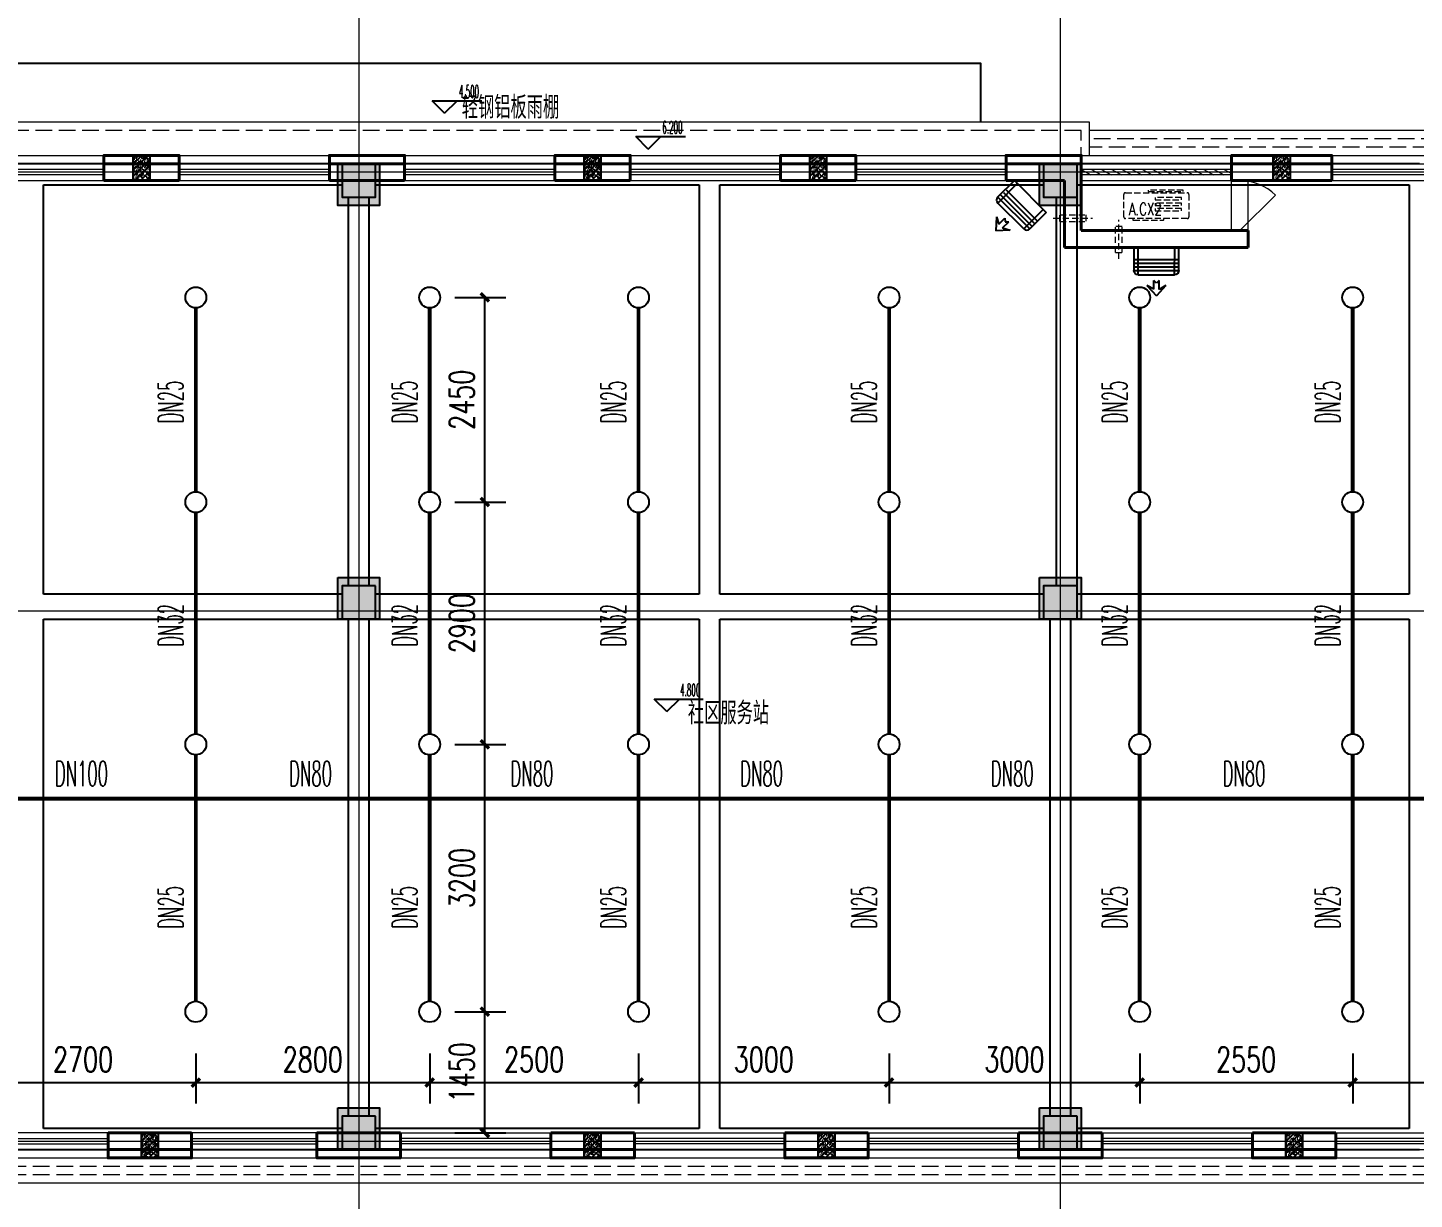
# Model space of a CAD drawing. Extents: x 1031190 to 1725648, y 733081 to 1571294.
# Drawn here: x 1155854 to 1172454, y 1059653 to 1073677 of the extents above; entities that cross this region are included whole.
import ezdxf

# ---------------------------------------------------------------- set-up
doc = ezdxf.new("R2010")
doc.units = 0
doc.header["$LTSCALE"] = 1000
doc.header["$MEASUREMENT"] = 0
for name, pattern in [('ACAD_ISO10W100', [18.5, 12, -3, 0.5, -3]), ('DASH', [0.35, 0.25, -0.1]), ('DOTE', [2.42, 2, -0.2, 0.02, -0.2]), ('HIDDEN', [0.375, 0.25, -0.125])]:
    doc.linetypes.add(name, pattern=pattern)
for name, color, linetype in [('A-AC', 8, 'Continuous'), ('BEAM', 4, 'Continuous'), ('DIM_ELEV', 3, 'Continuous'), ('EQUIP_不分区喷淋', 7, 'Continuous'), ('PIPE-不分区喷淋', 6, 'ZP'), ('PUB_TEXT', 4, 'Continuous'), ('S-COLU-HATCH', 30, 'Continuous'), ('S-COLU-LINE1', 6, 'Continuous'), ('TEXT_不分区喷淋', 7, 'Continuous'), ('TWT_DIM', 3, 'Continuous'), ('立面', 73, 'Continuous')]:
    doc.layers.add(name, color=color, linetype=linetype)
for name, color, linetype, lineweight in [('DOTE', 19, 'DOTE', 9), ('WALL', 9, 'Continuous', 40), ('WINDOW', 8, 'Continuous', 15), ('平面-看线', 45, 'Continuous', 15), ('平面-空调室内机', 8, 'Continuous', 9), ('平面-空调预留孔', 8, 'Continuous', 15)]:
    doc.layers.add(name, color=color, linetype=linetype, lineweight=lineweight)
doc.styles.add('_TCH_DIM', font='SIMPLEX.shx', dxfattribs={"width": 0.6, "oblique": 10, "bigfont": 'hztxt.shx'})
doc.styles.add('_TCH_DIM_T3', font='SIMPLEX', dxfattribs={"width": 0.705882, "bigfont": 'GBCBIG'})
doc.styles.add('_TWT_PIPEDN', font='SIMPLEX.shx', dxfattribs={"width": 0.6, "oblique": 10, "height": 3, "bigfont": 'HZTXT.shx'})
doc.styles.get("Standard").update_dxf_attribs({"font": 'gbenor.shx', "bigfont": 'gbcbig.shx'})
doc.linetypes.add('ZP', pattern='A,3,-0.2,["ZP",Standard,S=0.25,R=0,X=-0.1,Y=-0.115],-0.35', length=3.55)
doc.dimstyles.new('_TWT_ARCH&&100', dxfattribs={"dimtxt": 297.5, "dimasz": 100, "dimexe": 250, "dimexo": 300, "dimgap": 126.25, "dimtad": 1, "dimdec": 0, "dimzin": 0, "dimdsep": 46, "dimtxsty": '_TCH_DIM_T3', "dimblk": 'ARCHTICK', "dimcen": 0.09, "dimclrt": 7, "dimazin": 2, "dimtfac": 1, "dimtdec": 0, "dimtix": 1, "dimtmove": 2, "dimatfit": 3, "dimfxl": 0, "dimtolj": 1, "dimtzin": 0, "dimarcsym": 0})

# ---------------------------------------------------------------- blocks, each defined once
blk = doc.blocks.new('A$C2C0A525A')
at = {"layer": 'BEAM', "linetype": 'ByBlock'}
h = blk.add_hatch(dxfattribs=at)
h.set_pattern_fill('ARMORED', color=2, scale=10, style=0)
h.set_pattern_definition([(50, (-1600121.62, 476005.3), (71.7260183, -6.2752135), [7.5, -82.5]), (355, (-1600121.62, 476005.3), (-13.8751334, 75.2192134), [6, -66]), (100.4514, (-1600115.64, 476004.78), (57.8509382, 68.9439542), [6.374019, -70.1142112]), (46.1842, (-1600121.62, 476025.3), (106.724105, -16.5519014), [11.25, -123.75]), (96.6356, (-1600112.72, 476023.92), (93.4662706, 97.411787), [9.561029, -105.1713]), (351.1842, (-1600121.62, 476025.3), (93.4661945, 97.41186), [9, -99]), (21, (-1600111.62, 476020.3), (59.6907052, -40.261889), [7.5, -82.5]), (326, (-1600111.62, 476020.3), (24.3315332, 72.5150045), [6, -66]), (71.4514, (-1600106.644, 476016.95), (84.0222629, 32.2530497), [6.374019, -70.1142112]), (37.5, (-1600121.618, 476005.302), (1.21598553, 33.2893854), [0, -65.2, 0, -67, 0, -66.25]), (7.5, (-1600121.62, 476005.3), (26.30695374, 39.4411712), [0, -38.2, 0, -63.7, 0, -25.25]), (327.5, (-1600143.918, 476005.302), (53.3822436, -2.25548717), [0, -25, 0, -78, 0, -103.5]), (317.5, (-1600153.92, 476005.3), (58.3186169, 10.0104982), [0, -32.5, 0, -51.8, 0, -73.5]), (45, (-1600121.62, 476005.3), (-35.355339, 35.355339), [])])
h.paths.add_polyline_path([(44500, -1600), (44500, -1900), (44700, -1900), (44700, -1600)])
h = blk.add_hatch(dxfattribs=at)
h.set_pattern_fill('ARMORED', color=2, scale=10, style=0)
h.set_pattern_definition([(50, (-1594721.62, 476005.3), (71.7260183, -6.2752135), [7.5, -82.5]), (355, (-1594721.62, 476005.3), (-13.8751334, 75.2192134), [6, -66]), (100.4514, (-1594715.64, 476004.78), (57.8509382, 68.9439542), [6.374019, -70.1142112]), (46.1842, (-1594721.62, 476025.3), (106.724105, -16.5519014), [11.25, -123.75]), (96.6356, (-1594712.72, 476023.92), (93.4662706, 97.411787), [9.561029, -105.1713]), (351.1842, (-1594721.62, 476025.3), (93.4661945, 97.41186), [9, -99]), (21, (-1594711.62, 476020.3), (59.6907052, -40.261889), [7.5, -82.5]), (326, (-1594711.62, 476020.3), (24.3315332, 72.5150045), [6, -66]), (71.4514, (-1594706.644, 476016.95), (84.0222629, 32.2530497), [6.374019, -70.1142112]), (37.5, (-1594721.618, 476005.302), (1.21598553, 33.2893854), [0, -65.2, 0, -67, 0, -66.25]), (7.5, (-1594721.62, 476005.3), (26.30695374, 39.4411712), [0, -38.2, 0, -63.7, 0, -25.25]), (327.5, (-1594743.918, 476005.302), (53.3822436, -2.25548717), [0, -25, 0, -78, 0, -103.5]), (317.5, (-1594753.92, 476005.3), (58.3186169, 10.0104982), [0, -32.5, 0, -51.8, 0, -73.5]), (45, (-1594721.62, 476005.3), (-35.355339, 35.355339), [])])
h.paths.add_polyline_path([(49900, -1600), (49900, -1900), (50100, -1900), (50100, -1600)])
h = blk.add_hatch(dxfattribs=at)
h.set_pattern_fill('ARMORED', color=2, scale=10, style=0)
h.set_pattern_definition([(50, (-1592021.62, 476005.3), (71.7260183, -6.2752135), [7.5, -82.5]), (355, (-1592021.62, 476005.3), (-13.8751334, 75.2192134), [6, -66]), (100.4514, (-1592015.64, 476004.78), (57.8509382, 68.9439542), [6.374019, -70.1142112]), (46.1842, (-1592021.62, 476025.3), (106.724105, -16.5519014), [11.25, -123.75]), (96.6356, (-1592012.72, 476023.92), (93.4662706, 97.411787), [9.561029, -105.1713]), (351.1842, (-1592021.62, 476025.3), (93.4661945, 97.41186), [9, -99]), (21, (-1592011.62, 476020.3), (59.6907052, -40.261889), [7.5, -82.5]), (326, (-1592011.62, 476020.3), (24.3315332, 72.5150045), [6, -66]), (71.4514, (-1592006.644, 476016.95), (84.0222629, 32.2530497), [6.374019, -70.1142112]), (37.5, (-1592021.618, 476005.302), (1.21598553, 33.2893854), [0, -65.2, 0, -67, 0, -66.25]), (7.5, (-1592021.62, 476005.3), (26.30695374, 39.4411712), [0, -38.2, 0, -63.7, 0, -25.25]), (327.5, (-1592043.918, 476005.302), (53.3822436, -2.25548717), [0, -25, 0, -78, 0, -103.5]), (317.5, (-1592053.92, 476005.3), (58.3186169, 10.0104982), [0, -32.5, 0, -51.8, 0, -73.5]), (45, (-1592021.62, 476005.3), (-35.355339, 35.355339), [])])
h.paths.add_polyline_path([(52600, -1600), (52600, -1900), (52800, -1900), (52800, -1600)])
h = blk.add_hatch(dxfattribs=at)
h.set_pattern_fill('ARMORED', color=2, scale=10, style=0)
h.set_pattern_definition([(50, (-1586471.61, 476005.3), (71.7260183, -6.2752135), [7.5, -82.5]), (355, (-1586471.61, 476005.3), (-13.8751334, 75.2192134), [6, -66]), (100.4514, (-1586465.63, 476004.78), (57.8509382, 68.9439542), [6.374019, -70.1142112]), (46.1842, (-1586471.61, 476025.3), (106.724105, -16.5519014), [11.25, -123.75]), (96.6356, (-1586462.71, 476023.92), (93.4662706, 97.411787), [9.561029, -105.1713]), (351.1842, (-1586471.61, 476025.3), (93.4661945, 97.41186), [9, -99]), (21, (-1586461.61, 476020.3), (59.6907052, -40.261889), [7.5, -82.5]), (326, (-1586461.61, 476020.3), (24.3315332, 72.5150045), [6, -66]), (71.4514, (-1586456.634, 476016.95), (84.0222629, 32.2530497), [6.374019, -70.1142112]), (37.5, (-1586471.608, 476005.302), (1.21598553, 33.2893854), [0, -65.2, 0, -67, 0, -66.25]), (7.5, (-1586471.61, 476005.302), (26.30695374, 39.4411712), [0, -38.2, 0, -63.7, 0, -25.25]), (327.5, (-1586493.908, 476005.302), (53.3822436, -2.25548717), [0, -25, 0, -78, 0, -103.5]), (317.5, (-1586503.91, 476005.3), (58.3186169, 10.0104982), [0, -32.5, 0, -51.8, 0, -73.5]), (45, (-1586471.61, 476005.3), (-35.355339, 35.355339), [])])
h.paths.add_polyline_path([(58150, -1600), (58150, -1900), (58350, -1900), (58350, -1600)])
at = {"layer": 'BEAM', "ltscale": 10}
h = blk.add_hatch(color=256, dxfattribs=at)
h.dxf.hatch_style = 1
h.paths.add_polyline_path([(47400, -1700), (47000, -1700), (47000, -2100), (47400, -2100)])
h = blk.add_hatch(color=256, dxfattribs=at)
h.dxf.hatch_style = 1
h.paths.add_polyline_path([(55800, -1700), (55400, -1700), (55400, -2100), (55800, -2100)])
h = blk.add_hatch(color=256, dxfattribs=at)
h.dxf.hatch_style = 1
h.paths.add_polyline_path([(47400, -6750), (47000, -6750), (47000, -7150), (47400, -7150)])
h = blk.add_hatch(color=256, dxfattribs=at)
h.dxf.hatch_style = 1
h.paths.add_polyline_path([(55800, -6750), (55400, -6750), (55400, -7150), (55800, -7150)])
h = blk.add_hatch(color=256, dxfattribs=at)
h.dxf.hatch_style = 1
h.paths.add_polyline_path([(47400, -13100), (47000, -13100), (47000, -13500), (47400, -13500)])
h = blk.add_hatch(color=256, dxfattribs=at)
h.dxf.hatch_style = 1
h.paths.add_polyline_path([(55800, -13100), (55400, -13100), (55400, -13500), (55800, -13500)])
at = {"layer": 'BEAM', "linetype": 'ByBlock'}
h = blk.add_hatch(dxfattribs=at)
h.set_pattern_fill('ARMORED', color=2, scale=10, style=0)
h.set_pattern_definition([(50, (-1600021.62, 464305.3), (71.7260183, -6.2752135), [7.5, -82.5]), (355, (-1600021.62, 464305.3), (-13.8751334, 75.2192134), [6, -66]), (100.4514, (-1600015.64, 464304.78), (57.8509382, 68.9439542), [6.374019, -70.1142112]), (46.1842, (-1600021.62, 464325.3), (106.724105, -16.5519014), [11.25, -123.75]), (96.6356, (-1600012.72, 464323.92), (93.4662706, 97.411787), [9.561029, -105.1713]), (351.1842, (-1600021.62, 464325.3), (93.4661945, 97.41186), [9, -99]), (21, (-1600011.62, 464320.3), (59.6907052, -40.261889), [7.5, -82.5]), (326, (-1600011.62, 464320.3), (24.3315332, 72.5150045), [6, -66]), (71.4514, (-1600006.644, 464316.95), (84.0222629, 32.2530497), [6.374019, -70.1142112]), (37.5, (-1600021.618, 464305.302), (1.21598553, 33.2893854), [0, -65.2, 0, -67, 0, -66.25]), (7.5, (-1600021.62, 464305.302), (26.30695374, 39.4411712), [0, -38.2, 0, -63.7, 0, -25.25]), (327.5, (-1600043.918, 464305.302), (53.3822436, -2.25548717), [0, -25, 0, -78, 0, -103.5]), (317.5, (-1600053.92, 464305.3), (58.3186169, 10.0104982), [0, -32.5, 0, -51.8, 0, -73.5]), (45, (-1600021.62, 464305.3), (-35.355339, 35.355339), [])])
h.paths.add_polyline_path([(44600, -13300), (44600, -13600), (44800, -13600), (44800, -13300)])
h = blk.add_hatch(dxfattribs=at)
h.set_pattern_fill('ARMORED', color=2, scale=10, style=0)
h.set_pattern_definition([(50, (-1594721.62, 464305.3), (71.7260183, -6.2752135), [7.5, -82.5]), (355, (-1594721.62, 464305.3), (-13.8751334, 75.2192134), [6, -66]), (100.4514, (-1594715.64, 464304.78), (57.8509382, 68.9439542), [6.374019, -70.1142112]), (46.1842, (-1594721.62, 464325.3), (106.724105, -16.5519014), [11.25, -123.75]), (96.6356, (-1594712.72, 464323.92), (93.4662706, 97.411787), [9.561029, -105.1713]), (351.1842, (-1594721.62, 464325.3), (93.4661945, 97.41186), [9, -99]), (21, (-1594711.62, 464320.3), (59.6907052, -40.261889), [7.5, -82.5]), (326, (-1594711.62, 464320.3), (24.3315332, 72.5150045), [6, -66]), (71.4514, (-1594706.644, 464316.95), (84.0222629, 32.2530497), [6.374019, -70.1142112]), (37.5, (-1594721.618, 464305.302), (1.21598553, 33.2893854), [0, -65.2, 0, -67, 0, -66.25]), (7.5, (-1594721.62, 464305.302), (26.30695374, 39.4411712), [0, -38.2, 0, -63.7, 0, -25.25]), (327.5, (-1594743.918, 464305.302), (53.3822436, -2.25548717), [0, -25, 0, -78, 0, -103.5]), (317.5, (-1594753.92, 464305.3), (58.3186169, 10.0104982), [0, -32.5, 0, -51.8, 0, -73.5]), (45, (-1594721.62, 464305.3), (-35.355339, 35.355339), [])])
h.paths.add_polyline_path([(49900, -13300), (49900, -13600), (50100, -13600), (50100, -13300)])
h = blk.add_hatch(dxfattribs=at)
h.set_pattern_fill('ARMORED', color=2, scale=10, style=0)
h.set_pattern_definition([(50, (-1591921.62, 464305.3), (71.7260183, -6.2752135), [7.5, -82.5]), (355, (-1591921.62, 464305.3), (-13.8751334, 75.2192134), [6, -66]), (100.4514, (-1591915.64, 464304.78), (57.8509382, 68.9439542), [6.374019, -70.1142112]), (46.1842, (-1591921.62, 464325.3), (106.724105, -16.5519014), [11.25, -123.75]), (96.6356, (-1591912.72, 464323.92), (93.4662706, 97.411787), [9.561029, -105.1713]), (351.1842, (-1591921.62, 464325.3), (93.4661945, 97.41186), [9, -99]), (21, (-1591911.62, 464320.3), (59.6907052, -40.261889), [7.5, -82.5]), (326, (-1591911.62, 464320.3), (24.3315332, 72.5150045), [6, -66]), (71.4514, (-1591906.644, 464316.95), (84.0222629, 32.2530497), [6.374019, -70.1142112]), (37.5, (-1591921.618, 464305.302), (1.21598553, 33.2893854), [0, -65.2, 0, -67, 0, -66.25]), (7.5, (-1591921.62, 464305.302), (26.30695374, 39.4411712), [0, -38.2, 0, -63.7, 0, -25.25]), (327.5, (-1591943.918, 464305.302), (53.3822436, -2.25548717), [0, -25, 0, -78, 0, -103.5]), (317.5, (-1591953.92, 464305.3), (58.3186169, 10.0104982), [0, -32.5, 0, -51.8, 0, -73.5]), (45, (-1591921.62, 464305.3), (-35.355339, 35.355339), [])])
h.paths.add_polyline_path([(52700, -13300), (52700, -13600), (52900, -13600), (52900, -13300)])
h = blk.add_hatch(dxfattribs=at)
h.set_pattern_fill('ARMORED', color=2, scale=10, style=0)
h.set_pattern_definition([(50, (-1586321.62, 464305.3), (71.7260183, -6.2752135), [7.5, -82.5]), (355, (-1586321.62, 464305.3), (-13.8751334, 75.2192134), [6, -66]), (100.4514, (-1586315.64, 464304.78), (57.8509382, 68.9439542), [6.374019, -70.1142112]), (46.1842, (-1586321.62, 464325.3), (106.724105, -16.5519014), [11.25, -123.75]), (96.6356, (-1586312.72, 464323.92), (93.4662706, 97.411787), [9.561029, -105.1713]), (351.1842, (-1586321.62, 464325.3), (93.4661945, 97.41186), [9, -99]), (21, (-1586311.62, 464320.3), (59.6907052, -40.261889), [7.5, -82.5]), (326, (-1586311.62, 464320.3), (24.3315332, 72.5150045), [6, -66]), (71.4514, (-1586306.644, 464316.95), (84.0222629, 32.2530497), [6.374019, -70.1142112]), (37.5, (-1586321.618, 464305.302), (1.21598553, 33.2893854), [0, -65.2, 0, -67, 0, -66.25]), (7.5, (-1586321.62, 464305.302), (26.30695374, 39.4411712), [0, -38.2, 0, -63.7, 0, -25.25]), (327.5, (-1586343.918, 464305.302), (53.3822436, -2.25548717), [0, -25, 0, -78, 0, -103.5]), (317.5, (-1586353.92, 464305.3), (58.3186169, 10.0104982), [0, -32.5, 0, -51.8, 0, -73.5]), (45, (-1586321.62, 464305.3), (-35.355339, 35.355339), [])])
h.paths.add_polyline_path([(58300, -13300), (58300, -13600), (58500, -13600), (58500, -13300)])
at = {"layer": 'BEAM'}
for p, q in [((43300, -1700), (39650, -1700)), ((47000, -1700), (43300, -1700)), ((51400, -1700), (47400, -1700)), ((55400, -1700), (51400, -1700)), ((59900, -1700), (55800, -1700)), ((43425, -1950), (47000, -1950)), ((43425, -6850), (43425, -1950)), ((47400, -1950), (51275, -1950)), ((51275, -1950), (51275, -6850)), ((51525, -1950), (55400, -1950)), ((51525, -6850), (51525, -1950)), ((55800, -1950), (59775, -1950)), ((59775, -1950), (59775, -6850)), ((47075, -2100), (47075, -6750)), ((47325, -6750), (47325, -2100)), ((55550, -2100), (55550, -6750)), ((55800, -6750), (55800, -2100)), ((47000, -6850), (43425, -6850)), ((51275, -6850), (47400, -6850)), ((55400, -6850), (51525, -6850)), ((59775, -6850), (55800, -6850)), ((43425, -7150), (47000, -7150)), ((43425, -13250), (43425, -7150)), ((47075, -7150), (47075, -13100)), ((47325, -13100), (47325, -7150)), ((47400, -7150), (51275, -7150)), ((51275, -7150), (51275, -13250)), ((51525, -7150), (55400, -7150)), ((51525, -13250), (51525, -7150)), ((55475, -7150), (55475, -13100)), ((55725, -13100), (55725, -7150)), ((55800, -7150), (59775, -7150)), ((59775, -7150), (59775, -13250)), ((47000, -13250), (43425, -13250)), ((51275, -13250), (47400, -13250)), ((55400, -13250), (51525, -13250)), ((59775, -13250), (55800, -13250)), ((39650, -13500), (43300, -13500)), ((43300, -13500), (47000, -13500)), ((47400, -13500), (51400, -13500)), ((51400, -13500), (55400, -13500)), ((55800, -13500), (59900, -13500))]:
    blk.add_line(p, q, dxfattribs=at)
at = {"layer": 'BEAM', "color": 2, "linetype": 'ByBlock'}
for points in [[(44500, -1600), (44700, -1600), (44700, -1900), (44500, -1900)], [(49900, -1600), (50100, -1600), (50100, -1900), (49900, -1900)], [(52600, -1600), (52800, -1600), (52800, -1900), (52600, -1900)], [(58150, -1600), (58350, -1600), (58350, -1900), (58150, -1900)], [(44600, -13300), (44800, -13300), (44800, -13600), (44600, -13600)], [(49900, -13300), (50100, -13300), (50100, -13600), (49900, -13600)], [(52700, -13300), (52900, -13300), (52900, -13600), (52700, -13600)], [(58300, -13300), (58500, -13300), (58500, -13600), (58300, -13600)]]:
    blk.add_lwpolyline(points, close=True, dxfattribs=at)
at = {"layer": 'BEAM'}
for points in [[(47400, -1700), (47000, -1700), (47000, -2100), (47400, -2100)], [(55800, -1700), (55400, -1700), (55400, -2100), (55800, -2100)], [(47400, -6750), (47000, -6750), (47000, -7150), (47400, -7150)], [(55800, -6750), (55400, -6750), (55400, -7150), (55800, -7150)], [(47400, -13100), (47000, -13100), (47000, -13500), (47400, -13500)], [(55800, -13100), (55400, -13100), (55400, -13500), (55800, -13500)]]:
    blk.add_lwpolyline(points, close=True, dxfattribs=at)
blk = doc.blocks.new('QER5Y5WE3')
for p, q in [((-194, 188), (-1, 388)), ((72, 389), (-156, 153)), ((360, -17), (-29, 359)), ((389, 14), (0, 389)), ((72, 389), (387, 86)), ((236, 408), (404, 419)), ((326, 383), (236, 408)), ((326, 383), (253, 308)), ((372, 340), (299, 264)), ((399, 251), (372, 340)), ((399, 251), (404, 419)), ((194, -188), (-194, 188)), ((292, -73), (-90, 296)), ((321, -43), (-61, 326)), ((297, 307), (253, 308)), ((299, 264), (297, 307)), ((387, 86), (159, -151)), ((388, 13), (194, -188))]:
    blk.add_line(p, q)
for centre, start, end in [((36, 352), 46.0154, 136.0154), ((351, 49), 316.0154, 46.0154)]:
    blk.add_arc(centre, 51.3, start, end)
blk = doc.blocks.new('dongkong')
at = {"layer": '平面-空调预留孔', "linetype": 'HIDDEN', "ltscale": 0.3}
for p, q in [((-603836, 210821), (-603836, 210511)), ((-603836, 210821), (-603756, 210821)), ((-603796, 210900), (-603796, 210431)), ((-603756, 210821), (-603756, 210511))]:
    blk.add_line(p, q, dxfattribs=at)
blk.add_lwpolyline([(-603756, 210511), (-603836, 210511)], dxfattribs=at)
blk = doc.blocks.new('ferre')
at = {"layer": '平面-空调预留孔', "linetype": 'DASH', "ltscale": 0.3}
for p, q in [((93393, 115403), (93393, 115393)), ((93403, 115383), (93756, 115383)), ((93766, 115393), (93766, 115403))]:
    blk.add_line(p, q, dxfattribs=at)
blk.add_lwpolyline([(94046, 115403), (93306, 115403, -0.414214), (93286, 115423), (93286, 115693, -0.414214), (93306, 115713), (94046, 115713, -0.414214), (94066, 115693), (94066, 115423, -0.414214)], format="xyb", close=True, dxfattribs=at)
for points in [[(93997, 115743), (93577, 115743), (93577, 115727), (93997, 115727)], [(93975, 115655), (93660, 115655), (93660, 115626), (93975, 115626)], [(93975, 115589), (93660, 115589), (93660, 115560), (93975, 115560)], [(93975, 115523), (93660, 115523), (93660, 115494), (93975, 115494)]]:
    blk.add_lwpolyline(points, close=True, dxfattribs=at)
for centre, start, end in [((93403, 115393), 180, 270), ((93756, 115393), 270, 0)]:
    blk.add_arc(centre, 10, start, end, dxfattribs=at)
at = {"layer": '平面-空调预留孔', "linetype": 'DASH', "ltscale": 0.3, "style": '_TCH_DIM', "width": 0.705882}
blk.add_text('A.CX2', height=146.9, dxfattribs=at).set_placement((93345, 115443))
blk = doc.blocks.new('fergve')
blk.add_blockref('ferre', (25670, -60416))
blk = doc.blocks.new('rewerwer')
at = {"layer": 'S-COLU-HATCH'}
h = blk.add_hatch(color=8, dxfattribs=at)
h.dxf.hatch_style = 1
h.paths.add_polyline_path([(1340138, 1149256), (1340638, 1149256), (1340638, 1148756), (1340138, 1148756)])
h = blk.add_hatch(color=8, dxfattribs=at)
h.dxf.hatch_style = 1
h.paths.add_polyline_path([(1348538, 1149256), (1349038, 1149256), (1349038, 1148756), (1348538, 1148756)])
h = blk.add_hatch(color=8, dxfattribs=at)
h.dxf.hatch_style = 1
h.paths.add_polyline_path([(1340138, 1144306), (1340638, 1144306), (1340638, 1143806), (1340138, 1143806)])
h = blk.add_hatch(color=8, dxfattribs=at)
h.dxf.hatch_style = 1
h.paths.add_polyline_path([(1348538, 1144306), (1349038, 1144306), (1349038, 1143806), (1348538, 1143806)])
h = blk.add_hatch(color=8, dxfattribs=at)
h.dxf.hatch_style = 1
h.paths.add_polyline_path([(1340138, 1137956), (1340638, 1137956), (1340638, 1137456), (1340138, 1137456)])
h = blk.add_hatch(color=8, dxfattribs=at)
h.dxf.hatch_style = 1
h.paths.add_polyline_path([(1348538, 1137956), (1349038, 1137956), (1349038, 1137456), (1348538, 1137456)])
at = {"layer": 'S-COLU-LINE1', "color": 8}
for points in [[(1340138, 1149256), (1340638, 1149256), (1340638, 1148756), (1340138, 1148756)], [(1348538, 1149256), (1349038, 1149256), (1349038, 1148756), (1348538, 1148756)], [(1340138, 1144306), (1340638, 1144306), (1340638, 1143806), (1340138, 1143806)], [(1348538, 1144306), (1349038, 1144306), (1349038, 1143806), (1348538, 1143806)], [(1340138, 1137956), (1340638, 1137956), (1340638, 1137456), (1340138, 1137456)], [(1348538, 1137956), (1349038, 1137956), (1349038, 1137456), (1348538, 1137456)]]:
    blk.add_lwpolyline(points, close=True, dxfattribs=at)
blk = doc.blocks.new('_ArchTick')
at = {"color": 0, "linetype": 'ByBlock', "const_width": 0.4}
blk.add_lwpolyline([(-0.5, -0.5), (0.5, 0.5)], dxfattribs=at)
blk = doc.blocks.new('*D641')
at = {"layer": 'Defpoints', "color": 0}
for p in [(1160667, 1070448), (1161327, 1070448), (1160667, 1067998)]:
    blk.add_point(p, dxfattribs=at)
at = {"layer": 'TWT_DIM', "color": 0, "lineweight": -2}
for p, q in [((1160967, 1070448), (1161577, 1070448)), ((1161327, 1067998), (1161327, 1070448)), ((1160967, 1067998), (1161577, 1067998))]:
    blk.add_line(p, q, dxfattribs=at)
at = {"layer": 'TWT_DIM', "color": 0, "lineweight": -2, "xscale": 100, "yscale": 100, "zscale": 100}
for p, rotation in [((1161327, 1070448), 90), ((1161327, 1067998), 270)]:
    blk.add_blockref('_ArchTick', p, dxfattribs=dict(at, rotation=rotation))
at = {"layer": 'TWT_DIM', "color": 7, "insert": (1161052, 1069223), "char_height": 297.5, "attachment_point": 5, "rotation": 90, "style": '_TCH_DIM_T3'}
blk.add_mtext('\\A1;2450', dxfattribs=at)
blk = doc.blocks.new('*D642')
at = {"layer": 'Defpoints', "color": 0}
for p in [(1160667, 1067998), (1161327, 1067998), (1160667, 1065098)]:
    blk.add_point(p, dxfattribs=at)
at = {"layer": 'TWT_DIM', "color": 0, "lineweight": -2}
for p, q in [((1160967, 1067998), (1161577, 1067998)), ((1161327, 1065098), (1161327, 1067998)), ((1160967, 1065098), (1161577, 1065098))]:
    blk.add_line(p, q, dxfattribs=at)
at = {"layer": 'TWT_DIM', "color": 0, "lineweight": -2, "xscale": 100, "yscale": 100, "zscale": 100}
for p, rotation in [((1161327, 1067998), 90), ((1161327, 1065098), 270)]:
    blk.add_blockref('_ArchTick', p, dxfattribs=dict(at, rotation=rotation))
at = {"layer": 'TWT_DIM', "color": 7, "insert": (1161052, 1066548), "char_height": 297.5, "attachment_point": 5, "rotation": 90, "style": '_TCH_DIM_T3'}
blk.add_mtext('\\A1;2900', dxfattribs=at)
blk = doc.blocks.new('*D643')
at = {"layer": 'Defpoints', "color": 0}
for p in [(1160667, 1065098), (1161327, 1065098), (1160667, 1061898)]:
    blk.add_point(p, dxfattribs=at)
at = {"layer": 'TWT_DIM', "color": 0, "lineweight": -2}
for p, q in [((1160967, 1065098), (1161577, 1065098)), ((1161327, 1061898), (1161327, 1065098)), ((1160967, 1061898), (1161577, 1061898))]:
    blk.add_line(p, q, dxfattribs=at)
at = {"layer": 'TWT_DIM', "color": 0, "lineweight": -2, "xscale": 100, "yscale": 100, "zscale": 100}
for p, rotation in [((1161327, 1065098), 90), ((1161327, 1061898), 270)]:
    blk.add_blockref('_ArchTick', p, dxfattribs=dict(at, rotation=rotation))
at = {"layer": 'TWT_DIM', "color": 7, "insert": (1161052, 1063498), "char_height": 297.5, "attachment_point": 5, "rotation": 90, "style": '_TCH_DIM_T3'}
blk.add_mtext('\\A1;3200', dxfattribs=at)
blk = doc.blocks.new('*D644')
at = {"layer": 'Defpoints', "color": 0}
for p in [(1160667, 1061898), (1161327, 1061898), (1160667, 1060448)]:
    blk.add_point(p, dxfattribs=at)
at = {"layer": 'TWT_DIM', "color": 0, "lineweight": -2}
for p, q in [((1160967, 1061898), (1161577, 1061898)), ((1161327, 1060448), (1161327, 1061898)), ((1160967, 1060448), (1161577, 1060448))]:
    blk.add_line(p, q, dxfattribs=at)
at = {"layer": 'TWT_DIM', "color": 0, "lineweight": -2, "xscale": 100, "yscale": 100, "zscale": 100}
for p, rotation in [((1161327, 1061898), 90), ((1161327, 1060448), 270)]:
    blk.add_blockref('_ArchTick', p, dxfattribs=dict(at, rotation=rotation))
at = {"layer": 'TWT_DIM', "color": 7, "insert": (1161052, 1061173), "char_height": 297.5, "attachment_point": 5, "rotation": 90, "style": '_TCH_DIM_T3'}
blk.add_mtext('\\A1;1450', dxfattribs=at)
blk = doc.blocks.new('*D673')
at = {"layer": 'Defpoints', "color": 0}
for p in [(1155167, 1061698), (1157867, 1061698), (1157867, 1061050)]:
    blk.add_point(p, dxfattribs=at)
at = {"layer": 'TWT_DIM', "color": 0, "lineweight": -2}
for p, q in [((1155167, 1061398), (1155167, 1060800)), ((1157867, 1061398), (1157867, 1060800)), ((1155167, 1061050), (1157867, 1061050))]:
    blk.add_line(p, q, dxfattribs=at)
at = {"layer": 'TWT_DIM', "color": 0, "lineweight": -2, "xscale": 100, "yscale": 100, "zscale": 100, "rotation": 180}
blk.add_blockref('_ArchTick', (1155167, 1061050), dxfattribs=at)
at = {"layer": 'TWT_DIM', "color": 0, "lineweight": -2, "xscale": 100, "yscale": 100, "zscale": 100}
blk.add_blockref('_ArchTick', (1157867, 1061050), dxfattribs=at)
at = {"layer": 'TWT_DIM', "color": 7, "insert": (1156517, 1061325), "char_height": 297.5, "attachment_point": 5, "style": '_TCH_DIM_T3'}
blk.add_mtext('\\A1;2700', dxfattribs=at)
blk = doc.blocks.new('*D674')
at = {"layer": 'Defpoints', "color": 0}
for p in [(1157867, 1061698), (1160667, 1061698), (1160667, 1061050)]:
    blk.add_point(p, dxfattribs=at)
at = {"layer": 'TWT_DIM', "color": 0, "lineweight": -2}
for p, q in [((1157867, 1061398), (1157867, 1060800)), ((1160667, 1061398), (1160667, 1060800)), ((1157867, 1061050), (1160667, 1061050))]:
    blk.add_line(p, q, dxfattribs=at)
at = {"layer": 'TWT_DIM', "color": 0, "lineweight": -2, "xscale": 100, "yscale": 100, "zscale": 100, "rotation": 180}
blk.add_blockref('_ArchTick', (1157867, 1061050), dxfattribs=at)
at = {"layer": 'TWT_DIM', "color": 0, "lineweight": -2, "xscale": 100, "yscale": 100, "zscale": 100}
blk.add_blockref('_ArchTick', (1160667, 1061050), dxfattribs=at)
at = {"layer": 'TWT_DIM', "color": 7, "insert": (1159267, 1061325), "char_height": 297.5, "attachment_point": 5, "style": '_TCH_DIM_T3'}
blk.add_mtext('\\A1;2800', dxfattribs=at)
blk = doc.blocks.new('*D675')
at = {"layer": 'Defpoints', "color": 0}
for p in [(1160667, 1061698), (1163167, 1061698), (1163167, 1061050)]:
    blk.add_point(p, dxfattribs=at)
at = {"layer": 'TWT_DIM', "color": 0, "lineweight": -2}
for p, q in [((1160667, 1061398), (1160667, 1060800)), ((1163167, 1061398), (1163167, 1060800)), ((1160667, 1061050), (1163167, 1061050))]:
    blk.add_line(p, q, dxfattribs=at)
at = {"layer": 'TWT_DIM', "color": 0, "lineweight": -2, "xscale": 100, "yscale": 100, "zscale": 100, "rotation": 180}
blk.add_blockref('_ArchTick', (1160667, 1061050), dxfattribs=at)
at = {"layer": 'TWT_DIM', "color": 0, "lineweight": -2, "xscale": 100, "yscale": 100, "zscale": 100}
blk.add_blockref('_ArchTick', (1163167, 1061050), dxfattribs=at)
at = {"layer": 'TWT_DIM', "color": 7, "insert": (1161917, 1061325), "char_height": 297.5, "attachment_point": 5, "style": '_TCH_DIM_T3'}
blk.add_mtext('\\A1;2500', dxfattribs=at)
blk = doc.blocks.new('*D676')
at = {"layer": 'Defpoints', "color": 0}
for p in [(1163167, 1061698), (1166167, 1061698), (1166167, 1061050)]:
    blk.add_point(p, dxfattribs=at)
at = {"layer": 'TWT_DIM', "color": 0, "lineweight": -2}
for p, q in [((1163167, 1061398), (1163167, 1060800)), ((1166167, 1061398), (1166167, 1060800)), ((1163167, 1061050), (1166167, 1061050))]:
    blk.add_line(p, q, dxfattribs=at)
at = {"layer": 'TWT_DIM', "color": 0, "lineweight": -2, "xscale": 100, "yscale": 100, "zscale": 100, "rotation": 180}
blk.add_blockref('_ArchTick', (1163167, 1061050), dxfattribs=at)
at = {"layer": 'TWT_DIM', "color": 0, "lineweight": -2, "xscale": 100, "yscale": 100, "zscale": 100}
blk.add_blockref('_ArchTick', (1166167, 1061050), dxfattribs=at)
at = {"layer": 'TWT_DIM', "color": 7, "insert": (1164667, 1061325), "char_height": 297.5, "attachment_point": 5, "style": '_TCH_DIM_T3'}
blk.add_mtext('\\A1;3000', dxfattribs=at)
blk = doc.blocks.new('*D677')
at = {"layer": 'Defpoints', "color": 0}
for p in [(1166167, 1061698), (1169167, 1061698), (1169167, 1061050)]:
    blk.add_point(p, dxfattribs=at)
at = {"layer": 'TWT_DIM', "color": 0, "lineweight": -2}
for p, q in [((1166167, 1061398), (1166167, 1060800)), ((1169167, 1061398), (1169167, 1060800)), ((1166167, 1061050), (1169167, 1061050))]:
    blk.add_line(p, q, dxfattribs=at)
at = {"layer": 'TWT_DIM', "color": 0, "lineweight": -2, "xscale": 100, "yscale": 100, "zscale": 100, "rotation": 180}
blk.add_blockref('_ArchTick', (1166167, 1061050), dxfattribs=at)
at = {"layer": 'TWT_DIM', "color": 0, "lineweight": -2, "xscale": 100, "yscale": 100, "zscale": 100}
blk.add_blockref('_ArchTick', (1169167, 1061050), dxfattribs=at)
at = {"layer": 'TWT_DIM', "color": 7, "insert": (1167667, 1061325), "char_height": 297.5, "attachment_point": 5, "style": '_TCH_DIM_T3'}
blk.add_mtext('\\A1;3000', dxfattribs=at)
blk = doc.blocks.new('*D678')
at = {"layer": 'Defpoints', "color": 0}
for p in [(1169167, 1061698), (1171717, 1061698), (1171717, 1061050)]:
    blk.add_point(p, dxfattribs=at)
at = {"layer": 'TWT_DIM', "color": 0, "lineweight": -2}
for p, q in [((1169167, 1061398), (1169167, 1060800)), ((1171717, 1061398), (1171717, 1060800)), ((1169167, 1061050), (1171717, 1061050))]:
    blk.add_line(p, q, dxfattribs=at)
at = {"layer": 'TWT_DIM', "color": 0, "lineweight": -2, "xscale": 100, "yscale": 100, "zscale": 100, "rotation": 180}
blk.add_blockref('_ArchTick', (1169167, 1061050), dxfattribs=at)
at = {"layer": 'TWT_DIM', "color": 0, "lineweight": -2, "xscale": 100, "yscale": 100, "zscale": 100}
blk.add_blockref('_ArchTick', (1171717, 1061050), dxfattribs=at)
at = {"layer": 'TWT_DIM', "color": 7, "insert": (1170442, 1061325), "char_height": 297.5, "attachment_point": 5, "style": '_TCH_DIM_T3'}
blk.add_mtext('\\A1;2550', dxfattribs=at)
blk = doc.blocks.new('*D679')
at = {"layer": 'Defpoints', "color": 0}
for p in [(1171717, 1061698), (1175017, 1061698), (1175017, 1061050)]:
    blk.add_point(p, dxfattribs=at)
at = {"layer": 'TWT_DIM', "color": 0, "lineweight": -2}
for p, q in [((1171717, 1061398), (1171717, 1060800)), ((1175017, 1061398), (1175017, 1060800)), ((1171717, 1061050), (1175017, 1061050))]:
    blk.add_line(p, q, dxfattribs=at)
at = {"layer": 'TWT_DIM', "color": 0, "lineweight": -2, "xscale": 100, "yscale": 100, "zscale": 100, "rotation": 180}
blk.add_blockref('_ArchTick', (1171717, 1061050), dxfattribs=at)
at = {"layer": 'TWT_DIM', "color": 0, "lineweight": -2, "xscale": 100, "yscale": 100, "zscale": 100}
blk.add_blockref('_ArchTick', (1175017, 1061050), dxfattribs=at)
at = {"layer": 'TWT_DIM', "color": 7, "insert": (1173367, 1061325), "char_height": 297.5, "attachment_point": 5, "style": '_TCH_DIM_T3'}
blk.add_mtext('\\A1;3300', dxfattribs=at)
blk = doc.blocks.new('$TwtSys$00000125')
blk.add_circle((0, 0, 0), 1)
blk = doc.blocks.new('$DorLib2D$00000114')
at = {"color": 0}
blk.add_line((0.5, 0), (-0.207, 0.707), dxfattribs=at)
blk.add_arc((0.5, 0), 1, 135, 180, dxfattribs=at)
blk = doc.blocks.new('$WINLIB2D$00000001')
at = {"color": 0}
for points in [[(-0.5, 0.5), (-0.5, -0.5)], [(-0.5, 0.5), (0.5, 0.5)], [(0.5, -0.5), (0.5, 0.5)], [(0.5, 0.1667), (-0.5, 0.1667)], [(0.5, -0.1667), (-0.5, -0.1667)], [(-0.5, -0.5), (0.5, -0.5)]]:
    blk.add_lwpolyline(points, dxfattribs=at)
blk = doc.blocks.new('$WINLIB2D$00000039')
at = {"color": 0}
for points in [[(-0.5, 0.5), (-0.5, -0.5)], [(0.5, 0.5), (-0.5, 0.5)], [(0.5, -0.5), (0.5, 0.5)], [(-0.5, 0.1667), (0.5, 0.1667)], [(-0.3839, -0.1667), (-0.448, 0.1667)], [(-0.3159, -0.1667), (-0.38, 0.1667)], [(-0.2479, -0.1667), (-0.312, 0.1667)], [(-0.1799, -0.1667), (-0.244, 0.1667)], [(-0.1119, -0.1667), (-0.176, 0.1667)], [(-0.0439, -0.1667), (-0.108, 0.1667)], [(0.0241, -0.1667), (-0.04, 0.1667)], [(0.0921, -0.1667), (0.028, 0.1667)], [(0.16, -0.1667), (0.0959, 0.1667)], [(0.228, -0.1667), (0.1639, 0.1667)], [(0.296, -0.1667), (0.2319, 0.1667)], [(0.364, -0.1667), (0.2999, 0.1667)], [(0.432, -0.1667), (0.3679, 0.1667)], [(0.5, -0.1667), (0.4359, 0.1667)], [(-0.4519, -0.1667), (-0.5, 0.0836)], [(-0.5, -0.1667), (0.5, -0.1667)], [(0.5, -0.5), (-0.5, -0.5)]]:
    blk.add_lwpolyline(points, dxfattribs=at)

msp = doc.modelspace()

# ---------------------------------------------------------------- linework, layer by layer
at = {"layer": 'DIM_ELEV', "color": 8}
for p, q in [((1160845.8, 1072653.8), (1160695.8, 1072803.8)), ((1160695.8, 1072803.8), (1161292.2, 1072803.8)), ((1160845.8, 1072653.8), (1160995.8, 1072803.8)), ((1163283.8, 1072224.6), (1163133.8, 1072374.6)), ((1163133.8, 1072374.6), (1163730.2, 1072374.6)), ((1163283.8, 1072224.6), (1163433.8, 1072374.6)), ((1163506.3, 1065490), (1163356.3, 1065640)), ((1163356.3, 1065640), (1163940.9, 1065640)), ((1163506.3, 1065490), (1163656.3, 1065640))]:
    msp.add_line(p, q, dxfattribs=at)
at = {"layer": 'DOTE', "linetype": 'ACAD_ISO10W100', "ltscale": 100}
for p, q in [((1159817, 1080847.8), (1159817, 1057147.8)), ((1168217, 1080847.8), (1168217, 1057147.8)), ((1187717, 1071947.8), (1146617, 1071947.8)), ((1129617, 1066697.8), (1187717, 1066697.8)), ((1110440.6, 1060347.8), (1187717, 1060347.8))]:
    msp.add_line(p, q, dxfattribs=at)
at = {"layer": 'PIPE-不分区喷淋', "const_width": 45}
for points in [[(1157867, 1068122.8), (1157867, 1070322.8)], [(1160667, 1070322.8), (1160667, 1068122.8)], [(1163167, 1068122.8), (1163167, 1070322.8)], [(1166167, 1070322.8), (1166167, 1068122.8)], [(1169167, 1068122.8), (1169167, 1070322.8)], [(1171717, 1070322.8), (1171717, 1068122.8)], [(1157867, 1065222.8), (1157867, 1067872.8)], [(1160667, 1067872.8), (1160667, 1065222.8)], [(1163167, 1065222.8), (1163167, 1067872.8)], [(1166167, 1067872.8), (1166167, 1065222.8)], [(1169167, 1065222.8), (1169167, 1067872.8)], [(1171717, 1067872.8), (1171717, 1065222.8)], [(1157867, 1064447.8), (1157867, 1064972.8)], [(1160667, 1064972.8), (1160667, 1064447.8)], [(1163167, 1064447.8), (1163167, 1064972.8)], [(1166167, 1064972.8), (1166167, 1064447.8)], [(1169167, 1064447.8), (1169167, 1064972.8)], [(1171717, 1064972.8), (1171717, 1064447.8)], [(1157867, 1064447.8), (1155167, 1064447.8)], [(1157867, 1062022.8), (1157867, 1064447.8)], [(1160667, 1064447.8), (1157867, 1064447.8)], [(1160667, 1064447.8), (1160667, 1062022.8)], [(1163167, 1064447.8), (1160667, 1064447.8)], [(1163167, 1062022.8), (1163167, 1064447.8)], [(1166167, 1064447.8), (1163167, 1064447.8)], [(1166167, 1064447.8), (1166167, 1062022.8)], [(1169167, 1064447.8), (1166167, 1064447.8)], [(1169167, 1062022.8), (1169167, 1064447.8)], [(1171717, 1064447.8), (1169167, 1064447.8)], [(1171717, 1064447.8), (1171717, 1062022.8)], [(1175017, 1064447.8), (1171717, 1064447.8)]]:
    msp.add_lwpolyline(points, dxfattribs=at)
at = {"layer": 'WALL', "color": 8}
for p, q in [((1157667, 1072047.8), (1156767, 1072047.8)), ((1156767, 1072047.8), (1156767, 1071847.8)), ((1157667, 1071847.8), (1157667, 1072047.8)), ((1160367, 1072047.8), (1159467, 1072047.8)), ((1159467, 1072047.8), (1159467, 1071847.8)), ((1160367, 1071847.8), (1160367, 1072047.8)), ((1163067, 1072047.8), (1162167, 1072047.8)), ((1162167, 1072047.8), (1162167, 1071847.8)), ((1163067, 1071847.8), (1163067, 1072047.8)), ((1165767, 1072047.8), (1164867, 1072047.8)), ((1164867, 1072047.8), (1164867, 1071847.8)), ((1165767, 1071847.8), (1165767, 1072047.8)), ((1168367, 1072047.8), (1167567, 1072047.8)), ((1167567, 1072047.8), (1167567, 1071847.8)), ((1168467, 1072047.8), (1168367, 1072047.8)), ((1168467, 1071847.8), (1168467, 1072047.8)), ((1170367, 1072047.8), (1170267, 1072047.8)), ((1170267, 1072047.8), (1170267, 1071847.8)), ((1171467, 1072047.8), (1170367, 1072047.8)), ((1171467, 1071847.8), (1171467, 1072047.8)), ((1156767, 1071847.8), (1157667, 1071847.8)), ((1159467, 1071847.8), (1160367, 1071847.8)), ((1162167, 1071847.8), (1163067, 1071847.8)), ((1164867, 1071847.8), (1165767, 1071847.8)), ((1167567, 1071847.8), (1168267, 1071847.8)), ((1168267, 1071847.8), (1168267, 1071047.8)), ((1168467, 1071847.8), (1168467, 1071247.8)), ((1170467, 1071847.8), (1170267, 1071847.8)), ((1170467, 1071847.8), (1171467, 1071847.8)), ((1168467, 1071247.8), (1170267, 1071247.8)), ((1170467, 1071247.8), (1170267, 1071247.8)), ((1170467, 1071047.8), (1170467, 1071247.8)), ((1168267, 1071047.8), (1170467, 1071047.8)), ((1157817, 1060447.8), (1156817, 1060447.8)), ((1156817, 1060447.8), (1156817, 1060247.8)), ((1157817, 1060247.8), (1157817, 1060447.8)), ((1160317, 1060447.8), (1159317, 1060447.8)), ((1159317, 1060447.8), (1159317, 1060247.8)), ((1160317, 1060247.8), (1160317, 1060447.8)), ((1163117, 1060447.8), (1162117, 1060447.8)), ((1162117, 1060447.8), (1162117, 1060247.8)), ((1163117, 1060247.8), (1163117, 1060447.8)), ((1165917, 1060447.8), (1164917, 1060447.8)), ((1164917, 1060447.8), (1164917, 1060247.8)), ((1165917, 1060247.8), (1165917, 1060447.8)), ((1168717, 1060447.8), (1167717, 1060447.8)), ((1167717, 1060447.8), (1167717, 1060247.8)), ((1168717, 1060247.8), (1168717, 1060447.8)), ((1171517, 1060447.8), (1170517, 1060447.8)), ((1170517, 1060447.8), (1170517, 1060247.8)), ((1171517, 1060247.8), (1171517, 1060447.8)), ((1156817, 1060247.8), (1157817, 1060247.8)), ((1159317, 1060247.8), (1160317, 1060247.8)), ((1162117, 1060247.8), (1163117, 1060247.8)), ((1164917, 1060247.8), (1165917, 1060247.8)), ((1167717, 1060247.8), (1168717, 1060247.8)), ((1170517, 1060247.8), (1171517, 1060247.8))]:
    msp.add_line(p, q, dxfattribs=at)
for points in [[(1157667, 1072047.8), (1157667, 1072147.8), (1156767, 1072147.8), (1156767, 1072047.8)], [(1160367, 1072047.8), (1160367, 1072147.8), (1159467, 1072147.8), (1159467, 1072047.8)], [(1163067, 1072047.8), (1163067, 1072147.8), (1162167, 1072147.8), (1162167, 1072047.8)], [(1165767, 1072047.8), (1165767, 1072147.8), (1164867, 1072147.8), (1164867, 1072047.8)], [(1168467, 1072047.8), (1168467, 1072147.8), (1167567, 1072147.8), (1167567, 1072047.8)], [(1171467, 1072047.8), (1171467, 1072147.8), (1170267, 1072147.8), (1170267, 1072047.8)], [(1157817, 1060247.8), (1157817, 1060147.8), (1156817, 1060147.8), (1156817, 1060247.8)], [(1160317, 1060247.8), (1160317, 1060147.8), (1159317, 1060147.8), (1159317, 1060247.8)], [(1163117, 1060247.8), (1163117, 1060147.8), (1162117, 1060147.8), (1162117, 1060247.8)], [(1165917, 1060247.8), (1165917, 1060147.8), (1164917, 1060147.8), (1164917, 1060247.8)], [(1168717, 1060247.8), (1168717, 1060147.8), (1167717, 1060147.8), (1167717, 1060247.8)], [(1171517, 1060247.8), (1171517, 1060147.8), (1170517, 1060147.8), (1170517, 1060247.8)]]:
    msp.add_lwpolyline(points, dxfattribs=at)
at = {"layer": 'WINDOW'}
for p, q in [((1170267, 1071247.8), (1170267, 1071847.8)), ((1170467, 1071247.8), (1170467, 1071847.8))]:
    msp.add_line(p, q, dxfattribs=at)
at = {"layer": '平面-看线', "color": 8}
for points in [[(1168567, 1072147.8), (1168567, 1072547.8), (1153967.1, 1072547.8), (1153967, 1072147.8)], [(1112517, 1060247.8), (1112517, 1059847.8), (1185017, 1059847.8), (1185017, 1070547.8), (1177317, 1070547.8), (1177317, 1072447.8), (1168567, 1072447.8)], [(1154967, 1072147.8), (1156767, 1072147.8)], [(1157667, 1072147.8), (1159467, 1072147.8)], [(1160367, 1072147.8), (1162167, 1072147.8)], [(1163067, 1072147.8), (1164867, 1072147.8)], [(1165767, 1072147.8), (1167567, 1072147.8)], [(1168467, 1072147.8), (1170267, 1072147.8)], [(1171467, 1072147.8), (1173267, 1072147.8)], [(1155317, 1060147.8), (1156817, 1060147.8)], [(1157817, 1060147.8), (1159317, 1060147.8)], [(1160317, 1060147.8), (1162117, 1060147.8)], [(1163117, 1060147.8), (1164917, 1060147.8)], [(1165917, 1060147.8), (1167717, 1060147.8)], [(1168717, 1060147.8), (1170517, 1060147.8)], [(1171517, 1060147.8), (1173317, 1060147.8)]]:
    msp.add_lwpolyline(points, dxfattribs=at)
at = {"layer": '平面-看线', "color": 8, "linetype": 'DASH', "ltscale": 0.8}
for points in [[(1168467, 1072047.8), (1168467, 1072447.8), (1154067.1, 1072447.8), (1154067, 1072047.8)], [(1112517, 1059947.8), (1184917, 1059947.8), (1184917, 1070447.8), (1177217, 1070447.8), (1177217, 1072347.8), (1168567, 1072347.8)], [(1112517, 1060047.8), (1184817, 1060047.8), (1184817, 1070347.8), (1177117, 1070347.8), (1177117, 1072247.8), (1168567, 1072247.8)]]:
    msp.add_lwpolyline(points, dxfattribs=at)
at = {"layer": '立面', "color": 8}
msp.add_lwpolyline([(1167267, 1072547.8), (1167267, 1073247.8), (1155267.1, 1073248.3), (1155267.1, 1072547.8)], dxfattribs=at)

# ---------------------------------------------------------------- block references
at = {"layer": 'A-AC', "color": 8, "linetype": 'ByBlock', "rotation": 178.9846063388432}
msp.add_blockref('QER5Y5WE3', (1167857.9, 1071656.9), dxfattribs=at)
at = {"layer": 'A-AC', "color": 8, "linetype": 'ByBlock', "xscale": -1, "rotation": 136.0153936611567}
msp.add_blockref('QER5Y5WE3', (1169367, 1071047.8), dxfattribs=at)
at = {"layer": 'BEAM'}
msp.add_blockref('A$C2C0A525A', (1112617, 1073747.8), dxfattribs=at)
at = {"layer": 'EQUIP_不分区喷淋', "xscale": 125, "yscale": 125, "zscale": 125}
for p in [(1157867, 1070447.8), (1160667, 1070447.8), (1163167, 1070447.8), (1166167, 1070447.8), (1169167, 1070447.8), (1171717, 1070447.8), (1157867, 1067997.8), (1160667, 1067997.8), (1163167, 1067997.8), (1166167, 1067997.8), (1169167, 1067997.8), (1171717, 1067997.8), (1157867, 1065097.8), (1160667, 1065097.8), (1163167, 1065097.8), (1166167, 1065097.8), (1169167, 1065097.8), (1171717, 1065097.8), (1157867, 1061897.8), (1160667, 1061897.8), (1163167, 1061897.8), (1166167, 1061897.8), (1169167, 1061897.8), (1171717, 1061897.8)]:
    msp.add_blockref('$TwtSys$00000125', p, dxfattribs=at)
at = {"layer": 'S-COLU-LINE1', "color": 8}
msp.add_blockref('rewerwer', (-180570.7, -77208.4), dxfattribs=at)
at = {"layer": 'WINDOW'}
for name, p, xscale, yscale, zscale, rotation in [('$WINLIB2D$00000001', (1155867, 1071947.8), 1800, 200, 1800, 1.87890327085041e-12), ('$WINLIB2D$00000001', (1158567, 1071947.8), 1800, 200, 1800, 1.87890327085041e-12), ('$WINLIB2D$00000001', (1161267, 1071947.8), 1800, 200, 1800, 1.87890327085041e-12), ('$WINLIB2D$00000001', (1163967, 1071947.8), 1800, 200, 1800, 1.87890327085041e-12), ('$WINLIB2D$00000001', (1166667, 1071947.8), 1800, 200, 1800, 1.87890327085041e-12), ('$WINLIB2D$00000001', (1172367, 1071947.8), 1800, -200, 1800, 2.068250112030151e-12), ('$DorLib2D$00000114', (1170367, 1071547.8), -600, -600, -600, 90.00000000016675), ('$WINLIB2D$00000001', (1156067, 1060347.8), 1500, 200, 1500, 179.9999999999976), ('$WINLIB2D$00000001', (1158567, 1060347.8), 1500, 200, 1500, 179.9999999999976), ('$WINLIB2D$00000001', (1161217, 1060347.8), -1800, 200, -1800, 179.9999999999976), ('$WINLIB2D$00000001', (1164017, 1060347.8), -1800, 200, -1800, 179.9999999999976), ('$WINLIB2D$00000001', (1166817, 1060347.8), -1800, 200, -1800, 179.9999999999976), ('$WINLIB2D$00000001', (1169617, 1060347.8), -1800, 200, -1800, 179.9999999999976), ('$WINLIB2D$00000001', (1172417, 1060347.8), -1800, 200, -1800, 179.9999999999976)]:
    msp.add_blockref(name, p, dxfattribs=dict(at, xscale=xscale, yscale=yscale, zscale=zscale, rotation=rotation))
at = {"layer": 'WINDOW', "xscale": -1800, "yscale": -200, "zscale": -1800}
msp.add_blockref('$WINLIB2D$00000039', (1169367, 1071947.8), dxfattribs=at)
at = {"layer": '平面-空调室内机', "color": 8, "ltscale": 0.3, "rotation": 89.99999999999999}
msp.add_blockref('dongkong', (1379032.7, 1675193.8), dxfattribs=at)
at = {"layer": '平面-空调室内机', "color": 8, "ltscale": 0.3, "xscale": -1, "rotation": 180}
msp.add_blockref('dongkong', (1772713, 1281808.6), dxfattribs=at)
at = {"layer": '平面-空调预留孔', "color": 8}
msp.add_blockref('fergve', (1050021.1, 1016405.1), dxfattribs=at)

# ---------------------------------------------------------------- texts
at = {"layer": 'DIM_ELEV', "color": 8, "style": '_TCH_DIM', "width": 0.423529}
for s, p in [('4.500', (1161015.7, 1072838.8)), ('6.200', (1163451.7, 1072409.6)), ('4.800', (1163664.4, 1065675))]:
    msp.add_text(s, height=148.75, dxfattribs=at).set_placement(p)
at = {"layer": 'PUB_TEXT', "color": 8}
for s, p in [('轻钢铝板雨棚', (1161050.5, 1072588.2)), ('社区服务站', (1163758.1, 1065336.8))]:
    msp.add_text(s, height=270.07, dxfattribs=at).set_placement(p)
at = {"layer": 'TEXT_不分区喷淋', "style": '_TWT_PIPEDN', "width": 0.48}
for s, p in [('DN25', (1157717, 1068939.2)), ('DN25', (1160517, 1068939.2)), ('DN25', (1163017, 1068939.2)), ('DN25', (1166017, 1068939.2)), ('DN25', (1169017, 1068939.2)), ('DN25', (1171567, 1068939.2)), ('DN32', (1157717, 1066265.8)), ('DN32', (1160517, 1066265.8)), ('DN32', (1163017, 1066265.8)), ('DN32', (1166017, 1066265.8)), ('DN32', (1169017, 1066265.8)), ('DN32', (1171567, 1066265.8)), ('DN25', (1157717, 1062889.2)), ('DN25', (1160517, 1062889.2)), ('DN25', (1163017, 1062889.2)), ('DN25', (1166017, 1062889.2)), ('DN25', (1169017, 1062889.2)), ('DN25', (1171567, 1062889.2))]:
    msp.add_text(s, height=300, rotation=90, dxfattribs=at).set_placement(p)
for s, p in [('DN100', (1156180.1, 1064597.8)), ('DN80', (1158985, 1064597.8)), ('DN80', (1161635, 1064597.8)), ('DN80', (1164385, 1064597.8)), ('DN80', (1167385, 1064597.8)), ('DN80', (1170160, 1064597.8))]:
    msp.add_text(s, height=300, dxfattribs=at).set_placement(p)

# ---------------------------------------------------------------- dimensions: what is measured, and where the dimension line sits
at = {"layer": 'TWT_DIM'}
for p1, p2, distance, picture, middle in [((1160667, 1067997.8), (1160667, 1070447.8), -660, '*D641', (1161052, 1069222.8)), ((1160667, 1065097.8), (1160667, 1067997.8), -660, '*D642', (1161052, 1066547.8)), ((1160667, 1061897.8), (1160667, 1065097.8), -660, '*D643', (1161052, 1063497.8)), ((1160667, 1060447.8), (1160667, 1061897.8), -660, '*D644', (1161052, 1061172.8)), ((1155167, 1061697.8), (1157867, 1061697.8), -647.4, '*D673', (1156517, 1061325.4)), ((1157867, 1061697.8), (1160667, 1061697.8), -647.4, '*D674', (1159267, 1061325.4)), ((1160667, 1061697.8), (1163167, 1061697.8), -647.4, '*D675', (1161917, 1061325.4)), ((1163167, 1061697.8), (1166167, 1061697.8), -647.4, '*D676', (1164667, 1061325.4)), ((1166167, 1061697.8), (1169167, 1061697.8), -647.4, '*D677', (1167667, 1061325.4)), ((1169167, 1061697.8), (1171717, 1061697.8), -647.4, '*D678', (1170442, 1061325.4)), ((1171717, 1061697.8), (1175017, 1061697.8), -647.4, '*D679', (1173367, 1061325.4))]:
    dim = msp.add_aligned_dim(p1=p1, p2=p2, distance=distance, dimstyle='_TWT_ARCH&&100', dxfattribs=at)
    dim.commit()
    dim.dimension.update_dxf_attribs({"geometry": picture, "text_midpoint": middle})

doc.saveas('drawing.dxf')
